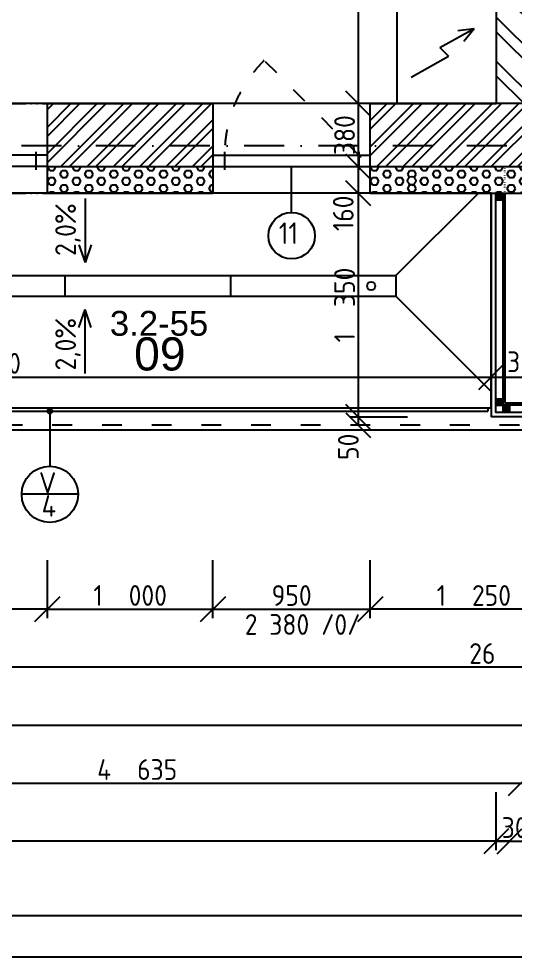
# Model space of a CAD drawing. Extents: x 4511820 to 5180432, y -1526536 to -944957.
# Drawn here: x 4990988 to 4993986, y -1174184 to -1168522 of the extents above; entities that cross this region are included whole.
import ezdxf

# ---------------------------------------------------------------- set-up
doc = ezdxf.new("R2010")
doc.units = 0
doc.header["$MEASUREMENT"] = 0
for name, pattern in [('ACAD_ISO03W100', [30, 12, -18]), ('ACAD_ISO07W100', [3.5, 0.5, -3]), ('ACAD_ISO12W100', [22, 12, -3, 0.5, -3, 0.5, -3]), ('BODKOCIARKOVANA_3', [5.6, 3, -1.3, 0, -1.3])]:
    doc.linetypes.add(name, pattern=pattern)
doc.layers.get('0').update_dxf_attribs({"linetype": 'CONTINUOUS'})
doc.layers.get('Defpoints').update_dxf_attribs({"color": 61, "linetype": 'CONTINUOUS'})
for name, color, linetype in [('KÓTY', 4, 'CONTINUOUS'), ('MÚRY', 1, 'CONTINUOUS'), ('OKNÁ', 143, 'CONTINUOUS'), ('osi', 253, 'CONTINUOUS'), ('Plochy', 41, 'CONTINUOUS'), ('POPIS', 7, 'CONTINUOUS'), ('POZEMOK', 7, 'CONTINUOUS'), ('TENKÁ', 7, 'CONTINUOUS'), ('tzb', 153, 'CONTINUOUS'), ('ZARIADENIE1', 145, 'CONTINUOUS'), ('ŠRAFY', 82, 'CONTINUOUS')]:
    doc.layers.add(name, color=color, linetype=linetype)
doc.styles.add('ARIAL', font='arial.ttf')
doc.styles.add('STYLE1', font='isocp.shx')
doc.dimstyles.new('STANDARD-50', dxfattribs={"dimtxt": 125, "dimasz": 150, "dimexe": 10, "dimexo": 200, "dimgap": 20, "dimtad": 1, "dimdsep": 46, "dimlunit": 6, "dimtxsty": 'STYLE1', "dimblk1": 'OBLIQUE', "dimblk2": 'OBLIQUE', "dimsah": 1, "dimcen": 2.5, "dimse1": 1, "dimse2": 1, "dimadec": 0, "dimazin": 0, "dimtfac": 1, "dimtmove": 1, "dimatfit": 3, "dimldrblk": 'OBLIQUE', "dimfxl": 1, "dimtolj": 1, "dimtzin": 0, "dimarcsym": 0})
pattern_1 = [(45, (0, 175781), (-79.549513, 79.549513), []), (45, (53.03, 175781), (-79.549513, 79.549513), [])]
pattern_2 = [(45, (-26810, 175781), (-4.4194173824, 4.4194173824), [])]

# ---------------------------------------------------------------- blocks, each defined once
blk = doc.blocks.new('_OBLIQUE')
at = {"color": 0, "linetype": 'ByBlock'}
blk.add_line((-0.5, -0.5), (0.5, 0.5), dxfattribs=at)
blk = doc.blocks.new('*D12913')
at = {"layer": 'Defpoints', "color": 0}
for p in [(4989386, -1169289.2), (4994021, -1169289.2), (4994021, -1173133.9)]:
    blk.add_point(p, dxfattribs=at)
at = {"layer": 'KÓTY', "color": 0, "lineweight": -2}
blk.add_line((4989386, -1173133.9), (4994021, -1173133.9), dxfattribs=at)
at = {"layer": 'KÓTY', "color": 0, "linetype": 'ByBlock', "lineweight": -2, "xscale": 150, "yscale": 150, "zscale": 150, "rotation": 180}
blk.add_blockref('_OBLIQUE', (4989386, -1173133.9), dxfattribs=at)
at = {"layer": 'KÓTY', "color": 0, "linetype": 'ByBlock', "lineweight": -2, "xscale": 150, "yscale": 150, "zscale": 150}
blk.add_blockref('_OBLIQUE', (4994021, -1173133.9), dxfattribs=at)
at = {"layer": 'KÓTY', "color": 0, "insert": (4991703.5, -1173051.3), "char_height": 125, "attachment_point": 5, "style": 'STYLE1'}
blk.add_mtext('\\A1;4ﾠ635', dxfattribs=at)
blk = doc.blocks.new('*D12914')
at = {"layer": 'Defpoints', "color": 0}
for p in [(4994021, -1169289.2), (5000661, -1169289.2), (5000661, -1173133.9)]:
    blk.add_point(p, dxfattribs=at)
at = {"layer": 'KÓTY', "color": 0, "lineweight": -2}
blk.add_line((4994021, -1173133.9), (5000661, -1173133.9), dxfattribs=at)
at = {"layer": 'KÓTY', "color": 0, "linetype": 'ByBlock', "lineweight": -2, "xscale": 150, "yscale": 150, "zscale": 150, "rotation": 180}
blk.add_blockref('_OBLIQUE', (4994021, -1173133.9), dxfattribs=at)
at = {"layer": 'KÓTY', "color": 0, "linetype": 'ByBlock', "lineweight": -2, "xscale": 150, "yscale": 150, "zscale": 150}
blk.add_blockref('_OBLIQUE', (5000661, -1173133.9), dxfattribs=at)
at = {"layer": 'KÓTY', "color": 0, "insert": (4997341, -1173051.3), "char_height": 125, "attachment_point": 5, "style": 'STYLE1'}
blk.add_mtext('\\A1;6ﾠ640', dxfattribs=at)
blk = doc.blocks.new('*D12924')
at = {"layer": 'Defpoints', "color": 0}
for p in [(4993871, -1169034.2), (4994171, -1169034.2), (4994171, -1173483.9)]:
    blk.add_point(p, dxfattribs=at)
at = {"layer": 'KÓTY', "color": 0, "lineweight": -2}
blk.add_line((4993871, -1173483.9), (4994171, -1173483.9), dxfattribs=at)
at = {"layer": 'KÓTY', "color": 0, "linetype": 'ByBlock', "lineweight": -2, "xscale": 150, "yscale": 150, "zscale": 150, "rotation": 180}
blk.add_blockref('_OBLIQUE', (4993871, -1173483.9), dxfattribs=at)
at = {"layer": 'KÓTY', "color": 0, "linetype": 'ByBlock', "lineweight": -2, "xscale": 150, "yscale": 150, "zscale": 150}
blk.add_blockref('_OBLIQUE', (4994171, -1173483.9), dxfattribs=at)
at = {"layer": 'KÓTY', "color": 0, "insert": (4994021, -1173401.4), "char_height": 125, "attachment_point": 5, "style": 'STYLE1'}
blk.add_mtext('\\A1;300', dxfattribs=at)
blk = doc.blocks.new('*D12940')
at = {"layer": 'Defpoints', "color": 0}
for p in [(4980571, -1161904.2), (5007401, -1170664.2), (4980571, -1172433.9)]:
    blk.add_point(p, dxfattribs=at)
at = {"layer": 'KÓTY', "color": 0, "lineweight": -2}
blk.add_line((5007401, -1172433.9), (4980571, -1172433.9), dxfattribs=at)
at = {"layer": 'KÓTY', "color": 0, "linetype": 'ByBlock', "lineweight": -2, "xscale": 150, "yscale": 150, "zscale": 150, "rotation": 180}
blk.add_blockref('_OBLIQUE', (4980571, -1172433.9), dxfattribs=at)
at = {"layer": 'KÓTY', "color": 0, "linetype": 'ByBlock', "lineweight": -2, "xscale": 150, "yscale": 150, "zscale": 150}
blk.add_blockref('_OBLIQUE', (5007401, -1172433.9), dxfattribs=at)
at = {"layer": 'KÓTY', "color": 0, "insert": (4993986, -1172351.3), "char_height": 125, "attachment_point": 5, "style": 'STYLE1'}
blk.add_mtext('\\A1;26ﾠ830', dxfattribs=at)
blk = doc.blocks.new('*D12942')
at = {"layer": 'Defpoints', "color": 0}
for p in [(4980571, -1166764.2), (5040921, -1166764.2), (5040921, -1172783.9)]:
    blk.add_point(p, dxfattribs=at)
at = {"layer": 'KÓTY', "color": 0, "lineweight": -2}
blk.add_line((4980571, -1172783.9), (5040921, -1172783.9), dxfattribs=at)
at = {"layer": 'KÓTY', "color": 0, "linetype": 'ByBlock', "lineweight": -2, "xscale": 150, "yscale": 150, "zscale": 150, "rotation": 180}
blk.add_blockref('_OBLIQUE', (4980571, -1172783.9), dxfattribs=at)
at = {"layer": 'KÓTY', "color": 0, "linetype": 'ByBlock', "lineweight": -2, "xscale": 150, "yscale": 150, "zscale": 150}
blk.add_blockref('_OBLIQUE', (5040921, -1172783.9), dxfattribs=at)
at = {"layer": 'KÓTY', "color": 0, "insert": (5010746, -1172701.3), "char_height": 125, "attachment_point": 5, "style": 'STYLE1'}
blk.add_mtext('\\A1;60ﾠ350', dxfattribs=at)
blk = doc.blocks.new('*D12943')
at = {"layer": 'Defpoints', "color": 0}
for p in [(4980951, -1166764.2), (4993951, -1169414.2), (4980951, -1173483.9)]:
    blk.add_point(p, dxfattribs=at)
at = {"layer": 'KÓTY', "color": 0, "lineweight": -2}
blk.add_line((4993951, -1173483.9), (4980951, -1173483.9), dxfattribs=at)
at = {"layer": 'KÓTY', "color": 0, "linetype": 'ByBlock', "lineweight": -2, "xscale": 150, "yscale": 150, "zscale": 150, "rotation": 180}
blk.add_blockref('_OBLIQUE', (4980951, -1173483.9), dxfattribs=at)
at = {"layer": 'KÓTY', "color": 0, "linetype": 'ByBlock', "lineweight": -2, "xscale": 150, "yscale": 150, "zscale": 150}
blk.add_blockref('_OBLIQUE', (4993951, -1173483.9), dxfattribs=at)
at = {"layer": 'KÓTY', "color": 0, "insert": (4987451, -1173401.3), "char_height": 125, "attachment_point": 5, "style": 'STYLE1'}
blk.add_mtext('\\A1;13ﾠ000', dxfattribs=at)
blk = doc.blocks.new('*D12977')
at = {"layer": 'Defpoints', "color": 0}
for p in [(4993111, -1169414.2), (4994361, -1169414.2), (4993111, -1172083.9)]:
    blk.add_point(p, dxfattribs=at)
at = {"layer": 'KÓTY', "color": 0, "lineweight": -2}
blk.add_line((4994361, -1172083.9), (4993111, -1172083.9), dxfattribs=at)
at = {"layer": 'KÓTY', "color": 0, "linetype": 'ByBlock', "lineweight": -2, "xscale": 150, "yscale": 150, "zscale": 150, "rotation": 180}
blk.add_blockref('_OBLIQUE', (4993111, -1172083.9), dxfattribs=at)
at = {"layer": 'KÓTY', "color": 0, "linetype": 'ByBlock', "lineweight": -2, "xscale": 150, "yscale": 150, "zscale": 150}
blk.add_blockref('_OBLIQUE', (4994361, -1172083.9), dxfattribs=at)
at = {"layer": 'KÓTY', "color": 0, "insert": (4993736, -1172001.3), "char_height": 125, "attachment_point": 5, "style": 'STYLE1'}
blk.add_mtext('\\A1;1ﾠ250', dxfattribs=at)
blk = doc.blocks.new('*D12978')
at = {"layer": 'Defpoints', "color": 0}
for p in [(4988271, -1169414.2), (4991161, -1169414.2), (4988271, -1172083.9)]:
    blk.add_point(p, dxfattribs=at)
at = {"layer": 'KÓTY', "color": 0, "lineweight": -2}
blk.add_line((4991161, -1172083.9), (4988271, -1172083.9), dxfattribs=at)
at = {"layer": 'KÓTY', "color": 0, "linetype": 'ByBlock', "lineweight": -2, "xscale": 150, "yscale": 150, "zscale": 150, "rotation": 180}
blk.add_blockref('_OBLIQUE', (4988271, -1172083.9), dxfattribs=at)
at = {"layer": 'KÓTY', "color": 0, "linetype": 'ByBlock', "lineweight": -2, "xscale": 150, "yscale": 150, "zscale": 150}
blk.add_blockref('_OBLIQUE', (4991161, -1172083.9), dxfattribs=at)
at = {"layer": 'KÓTY', "color": 0, "insert": (4989716, -1172001.3), "char_height": 125, "attachment_point": 5, "style": 'STYLE1'}
blk.add_mtext('\\A1;2ﾠ890', dxfattribs=at)
blk = doc.blocks.new('*D12983')
at = {"layer": 'Defpoints', "color": 0}
for p in [(4991161, -1169414.2), (4992161, -1169414.2), (4992161, -1172083.9)]:
    blk.add_point(p, dxfattribs=at)
at = {"layer": 'KÓTY', "color": 0, "lineweight": -2}
blk.add_line((4991161, -1172083.9), (4992161, -1172083.9), dxfattribs=at)
at = {"layer": 'KÓTY', "color": 0, "linetype": 'ByBlock', "lineweight": -2, "xscale": 150, "yscale": 150, "zscale": 150, "rotation": 180}
blk.add_blockref('_OBLIQUE', (4991161, -1172083.9), dxfattribs=at)
at = {"layer": 'KÓTY', "color": 0, "linetype": 'ByBlock', "lineweight": -2, "xscale": 150, "yscale": 150, "zscale": 150}
blk.add_blockref('_OBLIQUE', (4992161, -1172083.9), dxfattribs=at)
at = {"layer": 'KÓTY', "color": 0, "insert": (4991661, -1172001.3), "char_height": 125, "attachment_point": 5, "style": 'STYLE1'}
blk.add_mtext('\\A1;1ﾠ000', dxfattribs=at)
blk = doc.blocks.new('*D12984')
at = {"layer": 'Defpoints', "color": 0}
for p in [(4992161, -1169414.2), (4993111, -1169414.2), (4993111, -1172083.9)]:
    blk.add_point(p, dxfattribs=at)
at = {"layer": 'KÓTY', "color": 0, "lineweight": -2}
blk.add_line((4992161, -1172083.9), (4993111, -1172083.9), dxfattribs=at)
at = {"layer": 'KÓTY', "color": 0, "linetype": 'ByBlock', "lineweight": -2, "xscale": 150, "yscale": 150, "zscale": 150, "rotation": 180}
blk.add_blockref('_OBLIQUE', (4992161, -1172083.9), dxfattribs=at)
at = {"layer": 'KÓTY', "color": 0, "linetype": 'ByBlock', "lineweight": -2, "xscale": 150, "yscale": 150, "zscale": 150}
blk.add_blockref('_OBLIQUE', (4993111, -1172083.9), dxfattribs=at)
at = {"layer": 'KÓTY', "color": 0, "insert": (4992636, -1172001.4), "char_height": 125, "attachment_point": 5, "style": 'STYLE1'}
blk.add_mtext('\\A1;950', dxfattribs=at)
blk = doc.blocks.new('*D18716')
at = {"layer": 'Defpoints', "color": 0}
for p in [(4993621, -1167089.2), (4993038, -1169034.2), (4993621, -1169034.2)]:
    blk.add_point(p, dxfattribs=at)
at = {"layer": 'KÓTY', "color": 0, "lineweight": -2}
blk.add_line((4993038, -1167089.2), (4993038, -1169034.2), dxfattribs=at)
at = {"layer": 'KÓTY', "color": 0, "linetype": 'ByBlock', "lineweight": -2, "xscale": 150, "yscale": 150, "zscale": 150}
for p, rotation in [((4993038, -1167089.2), 90), ((4993038, -1169034.2), 270)]:
    blk.add_blockref('_OBLIQUE', p, dxfattribs=dict(at, rotation=rotation))
at = {"layer": 'KÓTY', "color": 0, "insert": (4992955.5, -1168061.7), "char_height": 125, "attachment_point": 5, "rotation": 90, "style": 'STYLE1'}
blk.add_mtext('\\A1;1ﾠ945', dxfattribs=at)
blk = doc.blocks.new('*D19250')
at = {"layer": 'Defpoints', "color": 0}
for p in [(4993841, -1170683.5), (4993841, -1170697.8), (4987711, -1170869.2)]:
    blk.add_point(p, dxfattribs=at)
at = {"layer": 'KÓTY', "color": 0, "lineweight": -2}
blk.add_line((4987711, -1170683.5), (4993841, -1170683.5), dxfattribs=at)
at = {"layer": 'KÓTY', "color": 0, "linetype": 'ByBlock', "lineweight": -2, "xscale": 150, "yscale": 150, "zscale": 150, "rotation": 180}
blk.add_blockref('_OBLIQUE', (4987711, -1170683.5), dxfattribs=at)
at = {"layer": 'KÓTY', "color": 0, "linetype": 'ByBlock', "lineweight": -2, "xscale": 150, "yscale": 150, "zscale": 150}
blk.add_blockref('_OBLIQUE', (4993841, -1170683.5), dxfattribs=at)
at = {"layer": 'KÓTY', "color": 0, "insert": (4990776, -1170601), "char_height": 125, "attachment_point": 5, "style": 'STYLE1'}
blk.add_mtext('\\A1;6ﾠ130', dxfattribs=at)
blk = doc.blocks.new('*D47907')
at = {"layer": 'Defpoints', "color": 0}
for p in [(4993841, -1170709.2), (4994201, -1170683.5), (4994201, -1170709.2)]:
    blk.add_point(p, dxfattribs=at)
at = {"layer": 'KÓTY', "color": 0, "lineweight": -2}
blk.add_line((4993841, -1170683.5), (4994201, -1170683.5), dxfattribs=at)
at = {"layer": 'KÓTY', "color": 0, "linetype": 'ByBlock', "lineweight": -2, "xscale": 150, "yscale": 150, "zscale": 150, "rotation": 180}
blk.add_blockref('_OBLIQUE', (4993841, -1170683.5), dxfattribs=at)
at = {"layer": 'KÓTY', "color": 0, "linetype": 'ByBlock', "lineweight": -2, "xscale": 150, "yscale": 150, "zscale": 150}
blk.add_blockref('_OBLIQUE', (4994201, -1170683.5), dxfattribs=at)
at = {"layer": 'KÓTY', "color": 0, "insert": (4994055.5, -1170591.5), "char_height": 125, "attachment_point": 5, "style": 'STYLE1'}
blk.add_mtext('\\A1;360', dxfattribs=at)
blk = doc.blocks.new('*D47920')
at = {"layer": 'Defpoints', "color": 0}
for p in [(4993038, -1169034.2), (4993038, -1169414.2), (4993038, -1169414.2)]:
    blk.add_point(p, dxfattribs=at)
at = {"layer": 'KÓTY', "color": 0, "lineweight": -2}
blk.add_line((4993038, -1169034.2), (4993038, -1169414.2), dxfattribs=at)
at = {"layer": 'KÓTY', "color": 0, "linetype": 'ByBlock', "lineweight": -2, "xscale": 150, "yscale": 150, "zscale": 150}
for p, rotation in [((4993038, -1169034.2), 90), ((4993038, -1169414.2), 270)]:
    blk.add_blockref('_OBLIQUE', p, dxfattribs=dict(at, rotation=rotation))
at = {"layer": 'KÓTY', "color": 0, "insert": (4992955.5, -1169224.2), "char_height": 125, "attachment_point": 5, "rotation": 90, "style": 'STYLE1'}
blk.add_mtext('\\A1;380', dxfattribs=at)
blk = doc.blocks.new('*D47921')
at = {"layer": 'Defpoints', "color": 0}
for p in [(4993038, -1169414.2), (4993038, -1169574.2), (4993038, -1169574.2)]:
    blk.add_point(p, dxfattribs=at)
at = {"layer": 'KÓTY', "color": 0, "lineweight": -2}
blk.add_line((4993038, -1169414.2), (4993038, -1169574.2), dxfattribs=at)
at = {"layer": 'KÓTY', "color": 0, "linetype": 'ByBlock', "lineweight": -2, "xscale": 150, "yscale": 150, "zscale": 150}
for p, rotation in [((4993038, -1169414.2), 90), ((4993038, -1169574.2), 270)]:
    blk.add_blockref('_OBLIQUE', p, dxfattribs=dict(at, rotation=rotation))
at = {"layer": 'KÓTY', "color": 0, "insert": (4992947.5, -1169696), "char_height": 125, "attachment_point": 5, "rotation": 90, "style": 'STYLE1'}
blk.add_mtext('\\A1;160', dxfattribs=at)
blk = doc.blocks.new('*D47922')
at = {"layer": 'Defpoints', "color": 0}
for p in [(4993453.5, -1169574.2), (4993038, -1170924.2), (4993453.5, -1170924.2)]:
    blk.add_point(p, dxfattribs=at)
at = {"layer": 'KÓTY', "color": 0, "lineweight": -2}
blk.add_line((4993038, -1169574.2), (4993038, -1170924.2), dxfattribs=at)
at = {"layer": 'KÓTY', "color": 0, "linetype": 'ByBlock', "lineweight": -2, "xscale": 150, "yscale": 150, "zscale": 150}
for p, rotation in [((4993038, -1169574.2), 90), ((4993038, -1170924.2), 270)]:
    blk.add_blockref('_OBLIQUE', p, dxfattribs=dict(at, rotation=rotation))
at = {"layer": 'KÓTY', "color": 0, "insert": (4992955.5, -1170249.2), "char_height": 125, "attachment_point": 5, "rotation": 90, "style": 'STYLE1'}
blk.add_mtext('\\A1;1ﾠ350', dxfattribs=at)
blk = doc.blocks.new('*D47923')
at = {"layer": 'Defpoints', "color": 0}
for p in [(4993453.5, -1170924.2), (4993038, -1170974.2), (4993453.5, -1170974.2)]:
    blk.add_point(p, dxfattribs=at)
at = {"layer": 'KÓTY', "color": 0, "lineweight": -2}
blk.add_line((4993038, -1170924.2), (4993038, -1170974.2), dxfattribs=at)
at = {"layer": 'KÓTY', "color": 0, "linetype": 'ByBlock', "lineweight": -2, "xscale": 150, "yscale": 150, "zscale": 150}
for p, rotation in [((4993038, -1170924.2), 90), ((4993038, -1170974.2), 270)]:
    blk.add_blockref('_OBLIQUE', p, dxfattribs=dict(at, rotation=rotation))
at = {"layer": 'KÓTY', "color": 0, "insert": (4992978.5, -1171104.5), "char_height": 125, "attachment_point": 5, "rotation": 90, "style": 'STYLE1'}
blk.add_mtext('\\A1;50', dxfattribs=at)

msp = doc.modelspace()

# ---------------------------------------------------------------- hatches: boundary and pattern name
at = {"layer": 'TENKÁ'}
h = msp.add_hatch(color=256, dxfattribs=at)
h.dxf.hatch_style = 1
h.paths.add_polyline_path([(4991176, -1170904.191, 2.41421356), (4991161, -1170889.191, 0.41421356)])
at = {"layer": 'ŠRAFY'}
h = msp.add_hatch(dxfattribs=at)
h.set_pattern_fill('ANSI32', color=256, scale=500, angle=90)
h.set_pattern_definition([(135, (515810.9, 44482.1), (-132.5825215, -132.5825215), []), (135, (515810.9, 44570.48), (-132.5825215, -132.5825215), [])])
h.paths.add_polyline_path([(4993871, -1166474.191), (4993871, -1166554.191), (4993871, -1166754.191), (4993871, -1166834.191), (4993871, -1167234.191), (4993871, -1167484.191), (4993871, -1167584.191), (4993871, -1167834.191), (4993871, -1168434.191), (4993871, -1169034.191), (4994171, -1169034.191), (4994171, -1164399.191), (4994171, -1164284.191), (4993871, -1164284.191), (4993871, -1164974.191), (4993871, -1165089.191), (4993871, -1165874.191)])
h = msp.add_hatch(dxfattribs=at)
h.set_pattern_fill('ANSI32', color=256, scale=300)
h.set_pattern_definition(pattern_1)
h.paths.add_polyline_path([(4991161, -1169034.191), (4991161, -1169344.191), (4991161, -1169414.191), (4992161, -1169414.191), (4992161, -1169344.191), (4992161, -1169034.191)])
h = msp.add_hatch(dxfattribs=at)
h.set_pattern_fill('ANSI32', color=256, scale=300)
h.set_pattern_definition(pattern_1)
h.paths.add_polyline_path([(4993111, -1169034.191), (4993111, -1169344.191), (4993111, -1169414.191), (4993951, -1169414.191), (4994091, -1169414.191), (4994361, -1169414.191), (4994361, -1169344.191), (4994361, -1169034.191), (4994171, -1169034.191), (4993871, -1169034.191), (4993271, -1169034.191)])
h = msp.add_hatch(dxfattribs=at)
h.set_pattern_fill('HEX', color=256, scale=200)
h.paths.add_polyline_path([(4991161, -1169414.191), (4991161, -1169574.191), (4992161, -1169574.191), (4992161, -1169414.191)])
h = msp.add_hatch(dxfattribs=at)
h.set_pattern_fill('HEX', color=256, scale=200)
h.paths.add_polyline_path([(4994361, -1169574.191), (4994361, -1169414.191), (4993111, -1169414.191), (4993111, -1169574.191), (4993763.5, -1169574.191), (4993841, -1169574.191), (4993867, -1169574.191), (4993911, -1169574.191), (4993923.5, -1169574.191), (4994021, -1169574.191), (4994118.5, -1169574.191), (4994131, -1169574.191), (4994175, -1169574.191), (4994201, -1169574.191)])
h.paths.add_polyline_path([(4993386, -1169499.191, 1), (4993336, -1169499.191, 1)], flags=16)
h = msp.add_hatch(dxfattribs=at)
h.set_pattern_fill('ANSI31', color=45, scale=50)
h.set_pattern_definition(pattern_2)
h.paths.add_polyline_path([(4993911, -1169574.191), (4993867, -1169574.191), (4993867, -1169614.191), (4993911, -1169614.191)])
h = msp.add_hatch(dxfattribs=at)
h.set_pattern_fill('ANSI31', color=45, scale=50)
h.set_pattern_definition(pattern_2)
h.paths.add_polyline_path([(4993911, -1170814.191), (4993867, -1170814.191), (4993867, -1170854.191), (4993904, -1170854.191), (4993911, -1170854.191)])
h = msp.add_hatch(dxfattribs=at)
h.set_pattern_fill('ANSI31', color=45, scale=50)
h.set_pattern_definition(pattern_2)
h.paths.add_polyline_path([(4993911, -1170898.191), (4993951, -1170898.191), (4993951, -1170854.191), (4993911, -1170854.191)])

# ---------------------------------------------------------------- linework, layer by layer
at = {"layer": 'KÓTY', "ltscale": 25}
for p, q in [((4992984.597, -1170924.191), (4993334.597, -1170924.191)), ((4991161, -1172137.286), (4991161, -1171787.286)), ((4992161, -1172137.286), (4992161, -1171787.286)), ((4993111, -1172137.286), (4993111, -1171787.286)), ((4993871, -1173537.286), (4993871, -1173187.286))]:
    msp.add_line(p, q, dxfattribs=at)
at = {"layer": 'MÚRY'}
for p, q in [((4993871, -1167089.191), (4993871, -1169034.191)), ((4991161, -1169034.191), (4992161, -1169034.191)), ((4991161, -1169574.191), (4991161, -1169034.191)), ((4992161, -1169034.191), (4992161, -1169574.191)), ((4993111, -1169574.191), (4993111, -1169034.191)), ((4993111, -1169034.191), (4993871, -1169034.191)), ((4991161, -1169574.191), (4992161, -1169574.191)), ((4993111, -1169574.191), (4993841, -1169574.191)), ((4993841, -1169574.191), (4993841, -1170924.191)), ((4994201, -1170924.191), (4993841, -1170924.191))]:
    msp.add_line(p, q, dxfattribs=at)
at = {"layer": 'OKNÁ', "linetype": 'ACAD_ISO03W100', "ltscale": 8}
msp.add_line((4993055.142, -1169358.334), (4992470.337, -1168773.528), dxfattribs=at)
at = {"layer": 'OKNÁ', "ltscale": 0.25}
for p, q in [((4991161, -1169344.191), (4988271, -1169344.191)), ((4991091, -1169324.191), (4991091, -1169434.191)), ((4992161, -1169344.191), (4993111, -1169344.191)), ((4992231, -1169324.191), (4992231, -1169434.191)), ((4993041, -1169324.191), (4993041, -1169434.191)), ((4991161, -1169414.191), (4988271, -1169414.191)), ((4992161, -1169414.191), (4993111, -1169414.191)), ((4992636, -1169691.045), (4992636, -1169414.191))]:
    msp.add_line(p, q, dxfattribs=at)
at = {"layer": 'OKNÁ'}
for p, q in [((4987711, -1170869.191), (4993821, -1170869.191)), ((4987711, -1170889.191), (4993821, -1170889.191)), ((4993821, -1170869.191), (4993821, -1170889.191))]:
    msp.add_line(p, q, dxfattribs=at)
at = {"layer": 'OKNÁ', "ltscale": 0.25}
msp.add_circle((4992636, -1169831.045), 140, dxfattribs=at)
at = {"layer": 'OKNÁ', "linetype": 'ACAD_ISO03W100', "ltscale": 8}
msp.add_arc((4993031, -1169344.191), 800, 134.493565, 180, dxfattribs=at)
at = {"layer": 'osi', "linetype": 'BODKOCIARKOVANA_3', "ltscale": 80}
msp.add_line((5041881, -1169289.191), (4978211, -1169289.191), dxfattribs=at)
at = {"layer": 'Plochy'}
for points in [[(4987491, -1165089.191), (4993871, -1165089.191), (4993871, -1166489.191), (4993561, -1166489.191), (4993561, -1167089.191), (4993871, -1167089.191), (4993871, -1169034.191), (4987531, -1169034.191), (4987491, -1169034.191)], [(4993841, -1169574.191), (4987691, -1169574.191), (4987691, -1170869.191), (4993841, -1170869.191)]]:
    msp.add_lwpolyline(points, close=True, dxfattribs=at)
at = {"layer": 'POZEMOK'}
for p, q in [((4993266, -1170071.691), (4993763.5, -1169574.191)), ((4988266, -1170071.691), (4993266, -1170071.691)), ((4991266, -1170071.691), (4991266, -1170196.691)), ((4992266, -1170071.691), (4992266, -1170196.691)), ((4993266, -1170071.691), (4993266, -1170196.691)), ((4988266, -1170196.691), (4993266, -1170196.691)), ((4993266, -1170196.691), (4993841, -1170771.691))]:
    msp.add_line(p, q, dxfattribs=at)
at = {"layer": 'TENKÁ', "linetype": 'ACAD_ISO12W100', "ltscale": 10}
for p, q in [((4988271, -1169034.191), (4991161, -1169034.191)), ((4993111, -1169034.191), (4992161, -1169034.191)), ((4988271, -1169574.191), (4991161, -1169574.191)), ((4993111, -1169574.191), (4992161, -1169574.191))]:
    msp.add_line(p, q, dxfattribs=at)
at = {"layer": 'TENKÁ'}
for p, q in [((4994171, -1169034.191), (4993871, -1169034.191)), ((4991161, -1169414.191), (4992161, -1169414.191)), ((4993111, -1169414.191), (4994361, -1169414.191)), ((4993841, -1169574.191), (4994201, -1169574.191)), ((4993841, -1169574.191), (4994201, -1169574.191)), ((4991388.309, -1169606.941), (4991388.309, -1169992.941)), ((4991350.709, -1169885.741), (4991388.309, -1169992.941)), ((4991425.909, -1169885.741), (4991388.309, -1169992.941)), ((4991350.709, -1170384.141), (4991388.309, -1170276.941)), ((4991388.309, -1170662.941), (4991388.309, -1170276.941)), ((4991425.909, -1170384.141), (4991388.309, -1170276.941)), ((5000011, -1171004.191), (4987691, -1171004.191))]:
    msp.add_line(p, q, dxfattribs=at)
at = {"layer": 'TENKÁ', "color": 252, "linetype": 'ACAD_ISO07W100', "ltscale": 3}
msp.add_line((4993923.5, -1169574.191), (4993923.5, -1169414.191), dxfattribs=at)
at = {"layer": 'TENKÁ', "color": 45}
for p, q in [((4993867, -1169574.191), (4993867, -1170898.191)), ((4993911, -1169574.191), (4993911, -1170854.191)), ((4993867, -1170814.191), (4993911, -1170814.191)), ((4993867, -1170854.191), (4993911, -1170854.191)), ((4994131, -1170854.191), (4993904, -1170854.191)), ((4993911, -1170854.191), (4993911, -1170898.191)), ((4993951, -1170854.191), (4993951, -1170898.191)), ((4994175, -1170898.191), (4993867, -1170898.191))]:
    msp.add_line(p, q, dxfattribs=at)
at = {"layer": 'TENKÁ', "color": 252}
for p in [(4993923.5, -1169574.191), (4994118.5, -1170841.691)]:
    msp.add_line(p, (4993923.5, -1170841.691), dxfattribs=at)
at = {"layer": 'TENKÁ', "ltscale": 0.25}
for p, q in [((4991176, -1170889.191), (4991176, -1171221.094)), ((4991346, -1171391.094), (4991006, -1171391.094))]:
    msp.add_line(p, q, dxfattribs=at)
at = {"layer": 'TENKÁ', "linetype": 'ACAD_ISO03W100', "ltscale": 10}
msp.add_line((5000011, -1170974.191), (4987691, -1170974.191), dxfattribs=at)
at = {"layer": 'TENKÁ', "color": 7}
for p, q in [((5064787, -1173933.522), (4975996, -1173933.522)), ((5065037, -1174183.522), (4975746, -1174183.522))]:
    msp.add_line(p, q, dxfattribs=at)
at = {"layer": 'TENKÁ'}
msp.add_circle((4991176, -1170889.191), 15, dxfattribs=at)
at = {"layer": 'TENKÁ', "ltscale": 0.25}
msp.add_circle((4991176, -1171391.094), 170, dxfattribs=at)
at = {"layer": 'tzb'}
for centre in [(4993361, -1169499.191), (4993116, -1170134.191)]:
    msp.add_circle(centre, 25, dxfattribs=at)
at = {"layer": 'ZARIADENIE1', "color": 8, "ltscale": 0.25}
msp.add_line((4993271, -1165089.191), (4993271, -1169034.191), dxfattribs=at)
at = {"layer": 'ZARIADENIE1', "color": 8}
for p, q in [((4993530.943, -1168696.284), (4993738.918, -1168580.567)), ((4993639.661, -1168593.452), (4993738.918, -1168580.567)), ((4993675.64, -1168658.116), (4993738.918, -1168580.567)), ((4993530.943, -1168696.284), (4993583.814, -1168748.116)), ((4993357.488, -1168874.043), (4993583.814, -1168748.116))]:
    msp.add_line(p, q, dxfattribs=at)
at = {"layer": 'ŠRAFY', "color": 45}
msp.add_line((4993867, -1169614.191), (4993911, -1169614.191), dxfattribs=at)

# ---------------------------------------------------------------- texts
at = {"layer": 'KÓTY', "insert": (4992702.5, -1172176.34), "char_height": 125, "attachment_point": 5, "style": 'STYLE1'}
msp.add_mtext('\\A1;2 380 /0/', dxfattribs=at)
at = {"layer": 'POPIS', "lineweight": 40, "ltscale": 0.25, "style": 'ARIAL'}
for s, height, p in [('3.2-55', 150, (4991538.269, -1170434.579)), ('09', 200, (4991684.811, -1170644.079))]:
    msp.add_text(s, height=height, dxfattribs=at).set_placement(p)
at = {"layer": 'TENKÁ', "ltscale": 0.25, "style": 'STYLE1'}
for p in [(4991333.598, -1169953.11), (4991333.598, -1170644.11)]:
    msp.add_text('2,0%', height=125, rotation=90, dxfattribs=at).set_placement(p)
at = {"layer": 'TENKÁ', "style": 'STYLE1'}
for s, p in [('11', (4992558.47, -1169881.045)), ('V', (4991109.97, -1171387.594)), ('4', (4991126.47, -1171526.231))]:
    msp.add_text(s, height=130, dxfattribs=at).set_placement(p)

# ---------------------------------------------------------------- dimensions: what is measured, and where the dimension line sits
at = {"layer": 'KÓTY'}
for base, p1, p2, picture, middle in [((4980571, -1172433.883), (5007401, -1170664.191), (4980571, -1161904.191), '*D12940', (4993986, -1172351.34)), ((5040921, -1172783.883), (4980571, -1166764.191), (5040921, -1166764.191), '*D12942', (5010746, -1172701.34)), ((4980951, -1173483.883), (4993951, -1169414.191), (4980951, -1166764.191), '*D12943', (4987451, -1173401.34)), ((4994171, -1173483.883), (4993871, -1169034.191), (4994171, -1169034.191), '*D12924', (4994021, -1173401.383)), ((4994021, -1173133.883), (4989386, -1169289.191), (4994021, -1169289.191), '*D12913', (4991703.5, -1173051.34)), ((5000661, -1173133.883), (4994021, -1169289.191), (5000661, -1169289.191), '*D12914', (4997341, -1173051.34)), ((4988271, -1172083.883), (4991161, -1169414.191), (4988271, -1169414.191), '*D12978', (4989716, -1172001.34)), ((4992161, -1172083.883), (4991161, -1169414.191), (4992161, -1169414.191), '*D12983', (4991661, -1172001.34)), ((4993111, -1172083.883), (4992161, -1169414.191), (4993111, -1169414.191), '*D12984', (4992636, -1172001.383)), ((4993111, -1172083.883), (4994361, -1169414.191), (4993111, -1169414.191), '*D12977', (4993736, -1172001.34)), ((4993841, -1170683.5), (4987711, -1170869.191), (4993841, -1170697.826), '*D19250', (4990776, -1170600.957))]:
    dim = msp.add_linear_dim(base=base, p1=p1, p2=p2, dimstyle='STANDARD-50', dxfattribs=at)
    dim.commit()
    dim.dimension.update_dxf_attribs({"geometry": picture, "text_midpoint": middle})
dim = msp.add_linear_dim(base=(4993038, -1169034.191), p1=(4993621, -1167089.191), p2=(4993621, -1169034.191), angle=90, dimstyle='STANDARD-50', dxfattribs=at)
dim.commit()
dim.dimension.update_dxf_attribs({"geometry": '*D18716', "text_midpoint": (4992955.457, -1168061.691)})
for base, p1, p2, picture, middle in [((4993038, -1169414.191), (4993038, -1169034.191), (4993038, -1169414.191), '*D47920', (4992955.5, -1169224.191)), ((4993038, -1170924.191), (4993453.5, -1169574.191), (4993453.5, -1170924.191), '*D47922', (4992955.457, -1170249.191))]:
    dim = msp.add_linear_dim(base=base, p1=p1, p2=p2, angle=90, dimstyle='STANDARD-50', override={"dimtxsty": 'STYLE1', "dimldrblk": 'OBLIQUE'}, dxfattribs=at)
    dim.commit()
    dim.dimension.update_dxf_attribs({"geometry": picture, "text_midpoint": middle})
for base, p1, p2, picture, middle in [((4993038, -1169574.191), (4993038, -1169414.191), (4993038, -1169574.191), '*D47921', (4993030, -1169696)), ((4993038, -1170974.191), (4993453.5, -1170924.191), (4993453.5, -1170974.191), '*D47923', (4993061, -1171104.5))]:
    dim = msp.add_linear_dim(base=base, p1=p1, p2=p2, angle=90, dimstyle='STANDARD-50', override={"dimtxsty": 'STYLE1', "dimldrblk": 'OBLIQUE'}, dxfattribs=at)
    dim.commit()
    dim.dimension.update_dxf_attribs({"geometry": picture, "text_midpoint": middle, "dimtype": 160})
dim = msp.add_linear_dim(base=(4994201, -1170683.5), p1=(4993841, -1170709.191), p2=(4994201, -1170709.191), dimstyle='STANDARD-50', dxfattribs=at)
dim.commit()
dim.dimension.update_dxf_attribs({"geometry": '*D47907', "text_midpoint": (4994055.5, -1170674), "dimtype": 160})

doc.saveas('drawing.dxf')
